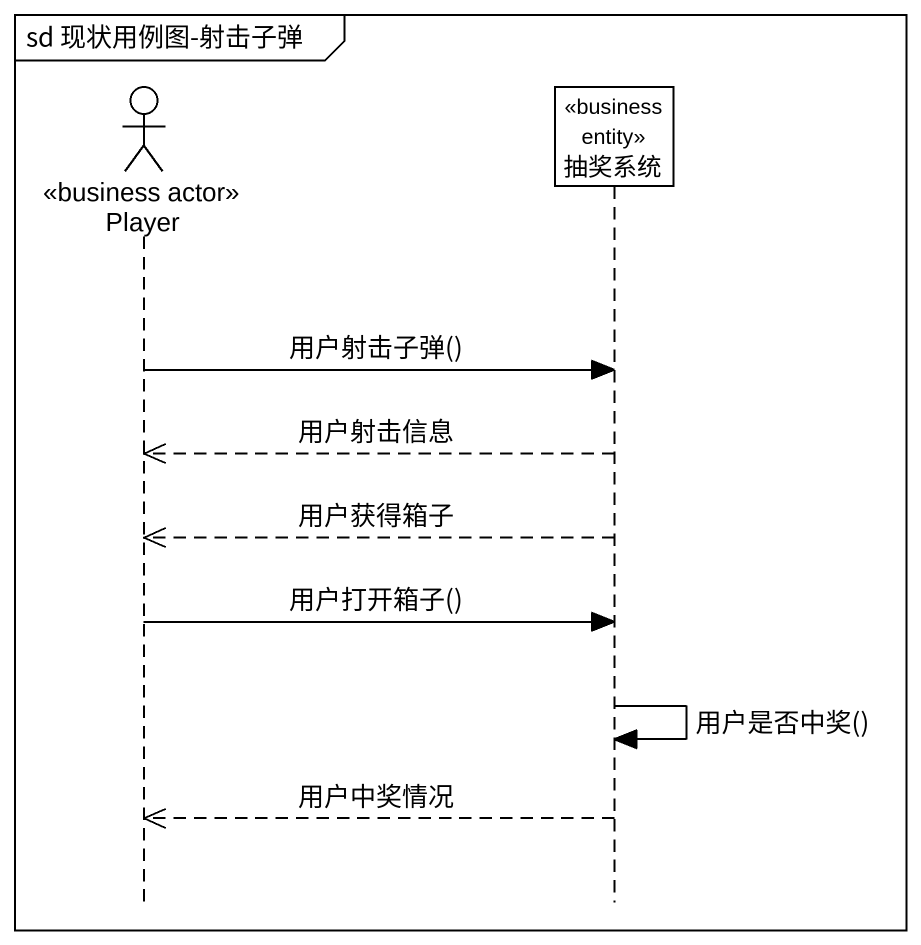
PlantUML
@startuml
mainframe sd 现状用例图-射击子弹
hide footbox
actor Player <<business actor>>
participant 抽奖系统 <<business entity>>

Player -> 抽奖系统 : 用户射击子弹()
抽奖系统 -->> Player : 用户射击信息
抽奖系统 -->> Player : 用户获得箱子
Player -> 抽奖系统 : 用户打开箱子()
抽奖系统 -> 抽奖系统 : 用户是否中奖()
抽奖系统 -->> Player : 用户中奖情况
@enduml
